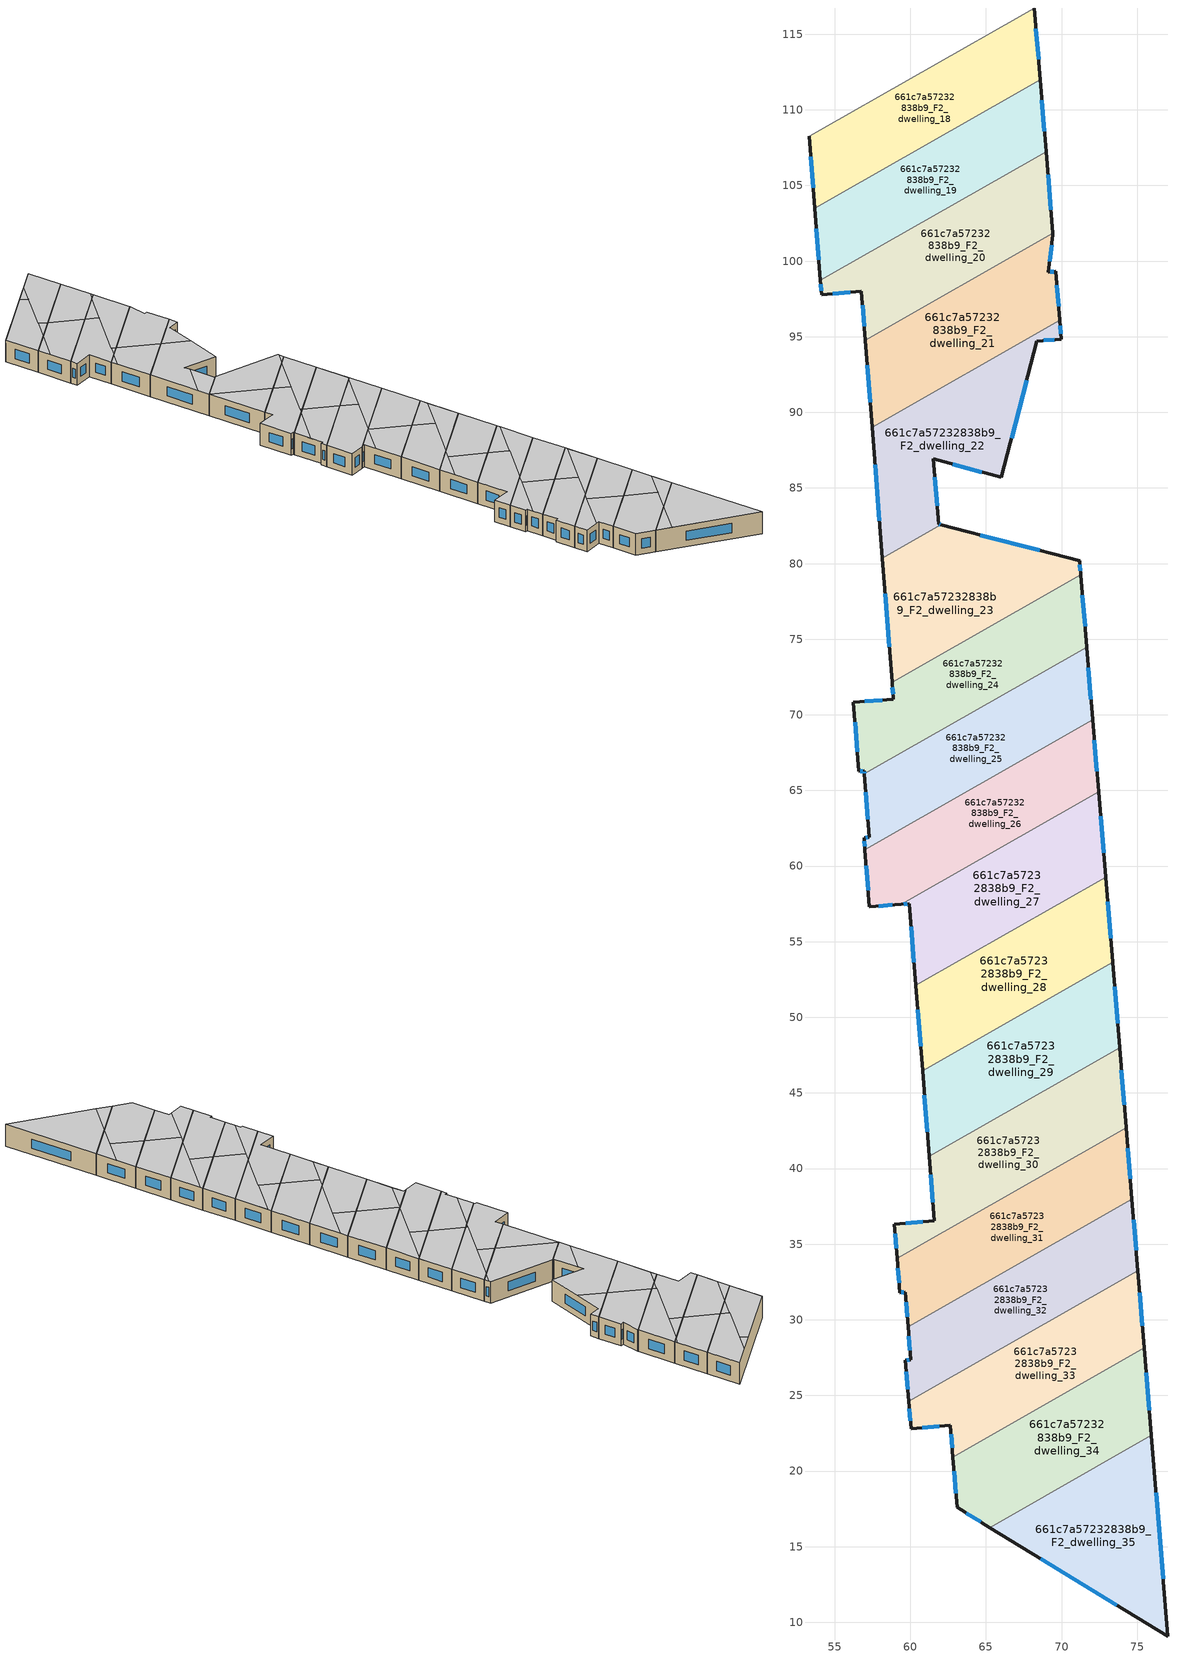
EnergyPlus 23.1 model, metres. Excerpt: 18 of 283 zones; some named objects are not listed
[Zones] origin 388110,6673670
661c7a57232838b9_F2_dwelling_18
 floor to 661c7a57232838b9_F1_dwelling_18 (EU_floor_Construction): 68.2,116.74 68.59,111.98 53.68,103.49 53.31,108.25 z6
 wall outside (EU_wall_Construction): 68.59,111.98 68.2,116.74 / 53.31,108.25 53.68,103.49 z6:9
 wall to 661c7a57232838b9_F2_dwelling_17 (EU_wall_Construction): 68.2,116.74 53.31,108.25 z6:9
 wall to 661c7a57232838b9_F2_dwelling_19 (EU_wall_Construction): 53.68,103.49 68.59,111.98 z6:9
 window (EU_Window_Construction): 68.48,113.34 68.31,115.38 / 53.42,106.89 53.58,104.85 z6.86:8.14
 ceiling to 661c7a57232838b9_F3_dwelling_18 (EU_floor_Construction): 68.59,111.98 68.2,116.74 65.21,115.03 59.1,107.88 60.02,107.1 z9
 ceiling to 661c7a57232838b9_F3_dwelling_17 (EU_floor_Construction): 56.92,105.33 63.2,112.68 62.35,113.4 53.31,108.25 53.68,103.49 z9
 ceiling to 661c7a57232838b9_F3_dwelling_16 (EU_floor_Construction): 63.2,112.68 65.21,115.03 62.35,113.4 z9
 ceiling to 661c7a57232838b9_F3_dwelling_19 (EU_floor_Construction): 60.02,107.1 59.1,107.88 56.92,105.33 z9
661c7a57232838b9_F2_dwelling_19
 floor to 661c7a57232838b9_F1_dwelling_19 (EU_floor_Construction): 68.59,111.98 68.98,107.24 54.06,98.73 53.68,103.49 z6
 wall outside (EU_wall_Construction): 68.98,107.24 68.59,111.98 / 53.68,103.49 54.06,98.73 z6:9
 wall to 661c7a57232838b9_F2_dwelling_20 (EU_wall_Construction): 54.06,98.73 68.98,107.24 z6:9
 window (EU_Window_Construction): 68.87,108.59 68.7,110.63 / 53.79,102.13 53.95,100.09 z6.86:8.14
 ceiling to 661c7a57232838b9_F3_dwelling_18 (EU_floor_Construction): 68.16,106.77 68.94,107.68 68.59,111.98 60.02,107.1 63.51,104.12 z9
 ceiling to 661c7a57232838b9_F3_dwelling_17 (EU_floor_Construction): 53.82,101.71 56.92,105.33 53.68,103.49 z9
 ceiling to 661c7a57232838b9_F3_dwelling_19 (EU_floor_Construction): 63.51,104.12 60.02,107.1 56.92,105.33 53.82,101.71 54.06,98.73 z9
 ceiling to 661c7a57232838b9_F3_dwelling_20 (EU_floor_Construction): 68.98,107.24 68.94,107.68 68.16,106.77 z9
661c7a57232838b9_F2_dwelling_20
 floor to 661c7a57232838b9_F1_dwelling_20 (EU_floor_Construction): 68.98,107.24 69.42,101.84 57.02,94.77 56.77,97.99 54.13,97.79 54.06,98.73 z6
 wall outside (EU_wall_Construction): 54.06,98.73 54.13,97.79 56.77,97.99 57.02,94.77 / 69.42,101.84 68.98,107.24 z6:9
 wall to 661c7a57232838b9_F2_dwelling_21 (EU_wall_Construction): 57.02,94.77 69.42,101.84 z6:9
 window (EU_Window_Construction): 54.89,97.85 56.02,97.93 / 54.08,98.46 54.11,98.06 / 69.29,103.38 69.1,105.69 / 56.84,97.07 56.95,95.69 z6.86:8.14
 ceiling to 661c7a57232838b9_F3_dwelling_20 (EU_floor_Construction): 69.42,101.84 68.98,107.24 68.16,106.77 59.8,96.99 60.25,96.61 z9
 ceiling to 661c7a57232838b9_F3_dwelling_19 (EU_floor_Construction): 58.75,95.76 64.89,102.94 63.51,104.12 54.06,98.73 54.13,97.79 56.77,97.99 57.02,94.77 z9
 ceiling to 661c7a57232838b9_F3_dwelling_21 (EU_floor_Construction): 60.25,96.61 59.8,96.99 58.75,95.76 z9
 ceiling to 661c7a57232838b9_F3_dwelling_18 (EU_floor_Construction): 64.89,102.94 68.16,106.77 63.51,104.12 z9
661c7a57232838b9_F2_dwelling_21
 floor to 661c7a57232838b9_F1_dwelling_21 (EU_floor_Construction): 69.42,101.84 69.43,101.76 69.12,99.28 69.61,99.31 69.89,96.08 57.48,89.01 57.02,94.77 z6
 wall outside (EU_wall_Construction): 69.89,96.08 69.61,99.31 69.12,99.28 69.43,101.76 69.42,101.84 / 57.02,94.77 57.48,89.01 z6:9
 wall to 661c7a57232838b9_F2_dwelling_22 (EU_wall_Construction): 57.48,89.01 69.89,96.08 z6:9
 window (EU_Window_Construction): 69.81,97.01 69.69,98.39 / 57.15,93.13 57.35,90.65 / 69.21,99.99 69.34,101.05 / 69.47,99.3 69.26,99.29 z6.86:8.14
 ceiling to 661c7a57232838b9_F3_dwelling_21 (EU_floor_Construction): 64.48,93 60.25,96.61 58.75,95.76 57.1,93.82 57.48,89.01 z9
 ceiling to 661c7a57232838b9_F3_dwelling_20 (EU_floor_Construction): 69.89,96.08 69.61,99.31 69.12,99.28 69.43,101.76 69.42,101.84 60.25,96.61 64.48,93 z9
 ceiling to 661c7a57232838b9_F3_dwelling_19 (EU_floor_Construction): 57.1,93.82 58.75,95.76 57.02,94.77 z9
661c7a57232838b9_F2_dwelling_22
 floor to 661c7a57232838b9_F1_dwelling_22 (EU_floor_Construction): 69.89,96.08 69.99,94.85 68.35,94.71 66.03,85.7 61.51,86.93 61.87,82.6 62.02,82.56 58.15,80.36 57.48,89.01 z6
 wall outside (EU_wall_Construction): 62.02,82.56 61.87,82.6 61.51,86.93 66.03,85.7 68.35,94.71 69.99,94.85 69.89,96.08 / 57.48,89.01 58.15,80.36 z6:9
 wall to 661c7a57232838b9_F2_dwelling_23 (EU_wall_Construction): 58.15,80.36 62.02,82.56 z6:9
 window (EU_Window_Construction): 62.8,86.58 64.74,86.05 / 61.77,83.84 61.62,85.69 / 61.97,82.57 61.91,82.59 / 57.67,86.54 57.96,82.83 / 69.96,95.2 69.92,95.73 / 68.82,94.75 69.52,94.81 / 66.69,88.27 67.69,92.14 z6.86:8.14
 ceiling to 661c7a57232838b9_F3_dwelling_22 (EU_floor_Construction): 62.02,82.56 61.87,82.6 61.58,86.12 58.03,81.96 58.15,80.39 58.18,80.37 z9
 ceiling to 661c7a57232838b9_F3_dwelling_21 (EU_floor_Construction): 66.03,85.7 67.29,90.59 64.48,93 57.48,89.01 58.03,81.96 61.58,86.12 61.51,86.93 z9
 ceiling to 661c7a57232838b9_F3_dwelling_20 (EU_floor_Construction): 67.29,90.59 68.35,94.71 69.99,94.85 69.89,96.08 64.48,93 z9
661c7a57232838b9_F2_dwelling_23
 floor to 661c7a57232838b9_F1_dwelling_23 (EU_floor_Construction): 71.19,80.2 71.27,79.28 58.79,72.16 58.15,80.36 62.02,82.56 z6
 wall outside (EU_wall_Construction): 58.15,80.36 58.79,72.16 / 71.27,79.28 71.19,80.2 62.02,82.56 z6:9
 wall to 661c7a57232838b9_F2_dwelling_24 (EU_wall_Construction): 58.79,72.16 71.27,79.28 z6:9
 window (EU_Window_Construction): 58.34,78.02 58.61,74.51 / 68.57,80.88 64.64,81.89 / 71.25,79.54 71.22,79.94 z6.86:8.14
 ceiling to 661c7a57232838b9_F3_dwelling_23 (EU_floor_Construction): 64.19,75.24 58.18,80.37 58.15,80.36 58.79,72.16 z9
 ceiling to 661c7a57232838b9_F3_dwelling_22 (EU_floor_Construction): 69.93,78.51 71.21,80.01 71.19,80.2 62.02,82.56 58.18,80.37 64.19,75.24 z9
 ceiling to 661c7a57232838b9_F3_dwelling_24 (EU_floor_Construction): 71.27,79.28 71.21,80.01 69.93,78.51 z9
661c7a57232838b9_F2_dwelling_24
 floor to 661c7a57232838b9_F1_dwelling_24 (EU_floor_Construction): 71.27,79.28 71.66,74.47 56.96,66.09 56.95,66.29 56.6,66.26 56.24,70.83 58.88,71.03 58.79,72.16 z6
 wall outside (EU_wall_Construction): 71.66,74.47 71.27,79.28 / 58.79,72.16 58.88,71.03 56.24,70.83 56.6,66.26 56.95,66.29 56.96,66.09 z6:9
 wall to 661c7a57232838b9_F2_dwelling_25 (EU_wall_Construction): 56.96,66.09 71.66,74.47 z6:9
 window (EU_Window_Construction): 71.55,75.85 71.38,77.9 / 56.95,66.23 56.96,66.15 / 56.7,66.27 56.85,66.28 / 56.34,69.52 56.5,67.57 / 58.13,70.97 57,70.89 / 58.82,71.84 58.86,71.36 z6.86:8.14
 ceiling to 661c7a57232838b9_F3_dwelling_24 (EU_floor_Construction): 71.66,74.47 71.27,79.28 69.93,78.51 62.05,69.3 62.27,69.12 z9
 ceiling to 661c7a57232838b9_F3_dwelling_23 (EU_floor_Construction): 61.55,68.71 65.89,73.78 64.19,75.24 58.79,72.16 58.88,71.03 56.24,70.83 56.6,66.26 56.95,66.29 56.96,66.09 z9
 ceiling to 661c7a57232838b9_F3_dwelling_25 (EU_floor_Construction): 62.27,69.12 62.06,69.3 61.55,68.71 z9
 ceiling to 661c7a57232838b9_F3_dwelling_22 (EU_floor_Construction): 65.89,73.78 69.93,78.51 64.19,75.24 z9
661c7a57232838b9_F2_dwelling_25
 floor to 661c7a57232838b9_F1_dwelling_25 (EU_floor_Construction): 71.66,74.47 72.06,69.68 57,61.09 56.94,61.87 57.29,61.9 56.96,66.09 z6
 wall outside (EU_wall_Construction): 56.96,66.09 57.29,61.9 56.94,61.87 57,61.09 / 72.06,69.68 71.66,74.47 z6:9
 wall to 661c7a57232838b9_F2_dwelling_26 (EU_wall_Construction): 57,61.09 72.06,69.68 z6:9
 window (EU_Window_Construction): 57.19,61.89 57.04,61.88 / 57.06,64.89 57.2,63.1 / 71.95,71.05 71.78,73.1 / 56.96,61.65 56.99,61.32 z6.86:8.14
 ceiling to 661c7a57232838b9_F3_dwelling_25 (EU_floor_Construction): 65.79,66.1 62.27,69.12 61.55,68.71 57.16,63.57 57.29,61.9 56.94,61.87 57,61.09 z9
 ceiling to 661c7a57232838b9_F3_dwelling_24 (EU_floor_Construction): 71.83,69.55 72.05,69.8 71.66,74.47 62.27,69.12 65.79,66.1 z9
 ceiling to 661c7a57232838b9_F3_dwelling_23 (EU_floor_Construction): 57.16,63.57 61.55,68.71 56.96,66.09 z9
 ceiling to 661c7a57232838b9_F3_dwelling_26 (EU_floor_Construction): 72.06,69.68 72.05,69.8 71.83,69.55 z9
661c7a57232838b9_F2_dwelling_26
 floor to 661c7a57232838b9_F1_dwelling_26 (EU_floor_Construction): 72.06,69.68 72.45,64.91 59.41,57.47 57.3,57.31 57,61.09 z6
 wall outside (EU_wall_Construction): 57,61.09 57.3,57.31 59.41,57.47 / 72.45,64.91 72.06,69.68 z6:9
 wall to 661c7a57232838b9_F2_dwelling_27 (EU_wall_Construction): 59.41,57.47 72.45,64.91 z6:9
 window (EU_Window_Construction): 57.09,60.01 57.22,58.39 / 72.34,66.27 72.17,68.31 / 57.9,57.36 58.81,57.43 z6.86:8.14
 ceiling to 661c7a57232838b9_F3_dwelling_26 (EU_floor_Construction): 72.45,64.91 72.06,69.68 71.83,69.55 63.52,59.82 z9
 ceiling to 661c7a57232838b9_F3_dwelling_25 (EU_floor_Construction): 63.52,59.82 67.58,64.58 65.79,66.1 57,61.09 57.3,57.31 59.41,57.48 z9
 ceiling to 661c7a57232838b9_F3_dwelling_24 (EU_floor_Construction): 67.58,64.58 71.83,69.55 65.79,66.1 z9
661c7a57232838b9_F2_dwelling_27
 floor to 661c7a57232838b9_F1_dwelling_27 (EU_floor_Construction): 72.45,64.91 72.91,59.27 60.36,52.12 59.94,57.52 59.41,57.47 z6
 wall outside (EU_wall_Construction): 59.41,57.47 59.94,57.52 60.36,52.12 / 72.91,59.27 72.45,64.91 z6:9
 wall to 661c7a57232838b9_F2_dwelling_28 (EU_wall_Construction): 60.36,52.12 72.91,59.27 z6:9
 window (EU_Window_Construction): 59.56,57.49 59.79,57.5 / 72.78,60.88 72.58,63.3 / 60.06,55.97 60.24,53.66 z6.86:8.14
 ceiling to 661c7a57232838b9_F3_dwelling_26 (EU_floor_Construction): 72.91,59.27 72.45,64.91 63.52,59.82 63.39,59.66 67.48,56.17 z9
 ceiling to 661c7a57232838b9_F3_dwelling_27 (EU_floor_Construction): 67.48,56.17 63.39,59.66 60.08,55.79 60.36,52.12 z9
 ceiling to 661c7a57232838b9_F3_dwelling_25 (EU_floor_Construction): 60.08,55.79 63.52,59.82 59.41,57.48 59.94,57.52 z9
661c7a57232838b9_F2_dwelling_28
 floor to 661c7a57232838b9_F1_dwelling_28 (EU_floor_Construction): 72.91,59.27 73.37,53.63 60.81,46.47 60.36,52.12 z6
 wall outside (EU_wall_Construction): 73.37,53.63 72.91,59.27 / 60.36,52.12 60.81,46.47 z6:9
 wall to 661c7a57232838b9_F2_dwelling_29 (EU_wall_Construction): 60.81,46.47 73.37,53.63 z6:9
 window (EU_Window_Construction): 73.24,55.24 73.04,57.66 / 60.49,50.5 60.68,48.08 z6.86:8.14
 ceiling to 661c7a57232838b9_F3_dwelling_27 (EU_floor_Construction): 65.03,48.87 69.67,54.3 67.48,56.17 60.36,52.12 60.81,46.47 z9
 ceiling to 661c7a57232838b9_F3_dwelling_26 (EU_floor_Construction): 69.67,54.3 73,58.2 72.91,59.27 67.48,56.17 z9
 ceiling to 661c7a57232838b9_F3_dwelling_28 (EU_floor_Construction): 73.37,53.63 73,58.2 65.03,48.87 z9
661c7a57232838b9_F2_dwelling_29
 floor to 661c7a57232838b9_F1_dwelling_29 (EU_floor_Construction): 73.37,53.63 73.84,48 61.25,40.83 60.81,46.47 z6
 wall outside (EU_wall_Construction): 73.84,48 73.37,53.63 / 60.81,46.47 61.25,40.83 z6:9
 wall to 661c7a57232838b9_F2_dwelling_30 (EU_wall_Construction): 61.25,40.83 73.84,48 z6:9
 window (EU_Window_Construction): 73.7,49.61 73.51,52.02 / 60.93,44.85 61.12,42.44 z6.86:8.14
 ceiling to 661c7a57232838b9_F3_dwelling_28 (EU_floor_Construction): 73.84,48 73.37,53.63 65.03,48.87 64.04,47.72 67.76,44.54 z9
 ceiling to 661c7a57232838b9_F3_dwelling_29 (EU_floor_Construction): 67.76,44.54 64.04,47.72 60.99,44.14 61.25,40.83 z9
 ceiling adiabatic (EU_roof_Construction): 60.99,44.14 65.03,48.87 60.81,46.47 z9
661c7a57232838b9_F2_dwelling_30
 floor to 661c7a57232838b9_F1_dwelling_30 (EU_floor_Construction): 73.84,48 74.27,42.71 59.13,34.08 58.94,36.32 61.58,36.54 61.25,40.83 z6
 wall outside (EU_wall_Construction): 61.25,40.83 61.58,36.54 58.94,36.32 59.13,34.08 / 74.27,42.71 73.84,48 z6:9
 wall to 661c7a57232838b9_F2_dwelling_31 (EU_wall_Construction): 59.13,34.08 74.27,42.71 z6:9
 window (EU_Window_Construction): 60.83,36.47 59.7,36.38 / 61.34,39.6 61.49,37.76 / 74.15,44.22 73.96,46.49 / 59,35.68 59.08,34.72 z6.86:8.14
 ceiling to 661c7a57232838b9_F3_dwelling_29 (EU_floor_Construction): 65.52,37.72 69.83,42.77 67.76,44.54 61.25,40.83 61.58,36.54 58.94,36.32 59.13,34.08 z9
 ceiling to 661c7a57232838b9_F3_dwelling_30 (EU_floor_Construction): 74.27,42.71 73.88,47.5 65.52,37.72 z9
 ceiling to 661c7a57232838b9_F3_dwelling_28 (EU_floor_Construction): 69.83,42.77 73.88,47.5 73.84,48 67.76,44.54 z9
661c7a57232838b9_F2_dwelling_31
 floor to 661c7a57232838b9_F1_dwelling_31 (EU_floor_Construction): 74.27,42.71 74.66,37.98 59.85,29.54 59.66,31.83 59.32,31.8 59.13,34.08 z6
 wall outside (EU_wall_Construction): 59.13,34.08 59.32,31.8 59.66,31.83 59.85,29.54 / 74.66,37.98 74.27,42.71 z6:9
 wall to 661c7a57232838b9_F2_dwelling_32 (EU_wall_Construction): 59.85,29.54 74.66,37.98 z6:9
 window (EU_Window_Construction): 59.41,31.81 59.56,31.82 / 59.18,33.43 59.26,32.45 / 74.55,39.33 74.38,41.36 / 59.72,31.17 59.8,30.19 z6.86:8.14
 ceiling to 661c7a57232838b9_F3_dwelling_31 (EU_floor_Construction): 67.61,33.96 64.54,36.58 59.74,30.95 59.85,29.54 z9
 ceiling to 661c7a57232838b9_F3_dwelling_30 (EU_floor_Construction): 74.66,37.98 74.27,42.71 65.52,37.72 64.54,36.58 67.61,33.96 z9
 ceiling to 661c7a57232838b9_F3_dwelling_29 (EU_floor_Construction): 59.74,30.95 65.52,37.72 59.13,34.08 59.32,31.8 59.66,31.83 z9
661c7a57232838b9_F2_dwelling_32
 floor to 661c7a57232838b9_F1_dwelling_32 (EU_floor_Construction): 74.66,37.98 75.04,33.26 59.9,24.63 59.68,27.33 60.03,27.36 59.85,29.54 z6
 wall outside (EU_wall_Construction): 59.85,29.54 60.03,27.36 59.68,27.33 59.9,24.63 / 75.04,33.26 74.66,37.98 z6:9
 wall to 661c7a57232838b9_F2_dwelling_33 (EU_wall_Construction): 59.9,24.63 75.04,33.26 z6:9
 window (EU_Window_Construction): 59.93,27.35 59.78,27.34 / 59.9,28.92 59.98,27.98 / 74.93,34.61 74.77,36.63 / 59.74,26.56 59.84,25.4 z6.86:8.14
 ceiling to 661c7a57232838b9_F3_dwelling_31 (EU_floor_Construction): 66.99,28.67 69.86,32.03 67.61,33.96 59.85,29.54 60.03,27.36 59.68,27.33 59.9,24.63 z9
 ceiling to 661c7a57232838b9_F3_dwelling_30 (EU_floor_Construction): 69.86,32.03 74.68,37.67 74.66,37.98 67.61,33.96 z9
 ceiling to 661c7a57232838b9_F3_dwelling_32 (EU_floor_Construction): 75.04,33.26 74.68,37.67 66.99,28.67 z9
661c7a57232838b9_F2_dwelling_33
 floor to 661c7a57232838b9_F1_dwelling_33 (EU_floor_Construction): 75.04,33.26 75.47,28.14 62.81,20.93 62.64,23.02 60.05,22.81 59.9,24.63 z6
 wall outside (EU_wall_Construction): 59.9,24.63 60.05,22.81 62.64,23.02 62.81,20.93 / 75.47,28.14 75.04,33.26 z6:9
 wall to 661c7a57232838b9_F2_dwelling_34 (EU_wall_Construction): 62.81,20.93 75.47,28.14 z6:9
 window (EU_Window_Construction): 60.79,22.87 61.9,22.96 / 59.95,24.11 60.01,23.33 / 75.35,29.6 75.16,31.8 / 62.69,22.42 62.77,21.53 z6.86:8.14
 ceiling to 661c7a57232838b9_F3_dwelling_33 (EU_floor_Construction): 69.68,24.84 66.23,27.78 62.13,22.98 62.64,23.02 62.81,20.93 z9
 ceiling to 661c7a57232838b9_F3_dwelling_32 (EU_floor_Construction): 75.46,28.14 75.04,33.26 66.99,28.67 66.23,27.78 69.68,24.84 z9
 ceiling to 661c7a57232838b9_F3_dwelling_31 (EU_floor_Construction): 62.13,22.98 66.99,28.67 59.9,24.63 60.05,22.81 z9
661c7a57232838b9_F2_dwelling_34
 floor to 661c7a57232838b9_F1_dwelling_34 (EU_floor_Construction): 75.47,28.14 75.94,22.36 65.26,16.27 63.09,17.59 62.81,20.93 z6
 wall outside (EU_wall_Construction): 62.81,20.93 63.09,17.59 65.26,16.27 / 75.94,22.36 75.47,28.14 z6:9
 wall to 661c7a57232838b9_F2_dwelling_35 (EU_wall_Construction): 65.26,16.27 75.94,22.36 z6:9
 window (EU_Window_Construction): 62.89,19.98 63.01,18.55 / 75.8,24.01 75.6,26.49 / 63.71,17.21 64.64,16.65 z6.86:8.14
 ceiling to 661c7a57232838b9_F3_dwelling_34 (EU_floor_Construction): 75.94,22.36 75.7,25.24 70.67,19.35 z9
 ceiling to 661c7a57232838b9_F3_dwelling_33 (EU_floor_Construction): 70.67,19.35 72.96,22.03 69.68,24.84 62.81,20.93 63.09,17.59 65.26,16.27 z9
 ceiling to 661c7a57232838b9_F3_dwelling_32 (EU_floor_Construction): 72.96,22.03 75.7,25.24 75.46,28.14 69.68,24.84 z9
661c7a57232838b9_F2_dwelling_35
 floor to 661c7a57232838b9_F1_dwelling_35 (EU_floor_Construction): 75.94,22.36 77.03,9.09 65.26,16.27 z6
 wall outside (EU_wall_Construction): 65.26,16.27 77.03,9.09 75.94,22.36 z6:9
 window (EU_Window_Construction): 76.72,12.88 76.25,18.57 / 68.62,14.22 73.67,11.14 z6.86:8.14
 ceiling to 661c7a57232838b9_F3_dwelling_34 (EU_floor_Construction): 77.03,9.09 75.94,22.36 70.67,19.35 67.09,15.16 z9
 ceiling to 661c7a57232838b9_F3_dwelling_33 (EU_floor_Construction): 67.09,15.16 70.67,19.35 65.26,16.27 z9
[Building]
EU S2 Campaign: North Axis=0; Terrain=City; Solar Distribution=FullExterior
[Site:Location]
Helsinki-Vantaa.AP: Latitude=60.317; Longitude=24.963; Time Zone=2; Elevation=54.6
[SizingPeriod:WeatherFileDays]
AnnualSizingPeriod: Begin Month=1; Begin Day of Month=1; End Month=12; End Day of Month=31; Day of Week for Start Day=Monday; Use Weather File Daylight Saving Period=No; Use Weather File Rain and Snow Indicators=No
[MATERIAL]
EU_InternalMass_Material: Roughness=MediumRough; Thickness=0.1; Conductivity=1; Density=1800; Specific Heat=900; Thermal Absorptance=0.9; Solar Absorptance=0.7; Visible Absorptance=0.7
[MATERIAL:NOMASS] Roughness=MediumRough; Thermal Absorptance=0.9; Solar Absorptance=0.7; Visible Absorptance=0.7
Name | Thermal Resistance
EU_wall_NoMass | 5.91765
EU_roof_NoMass | 11.1778
EU_floor_NoMass | 6.2875
[WINDOWMATERIAL:SIMPLEGLAZINGSYSTEM]
EU_Window_SimpleGlazing: UFactor=0.994035; Solar Heat Gain Coefficient=0.7; Visible Transmittance=0.7
[CONSTRUCTION]
EU_wall_Construction: EU_wall_NoMass
EU_roof_Construction: EU_roof_NoMass
EU_floor_Construction: EU_floor_NoMass
EU_Window_Construction: EU_Window_SimpleGlazing
EU_InternalMass_Construction: EU_InternalMass_Material
[ZONE] Type=1; Multiplier=1; Ceiling Height=autocalculate; Floor Area=autocalculate; Part of Total Floor Area=Yes
Name | Volume
661c7a57232838b9_F2_dwelling_18 | 222.278
661c7a57232838b9_F2_dwelling_19; 661c7a57232838b9_F2_dwelling_28 | 222.305
661c7a57232838b9_F2_dwelling_20 | 222.307
661c7a57232838b9_F2_dwelling_21; 661c7a57232838b9_F2_dwelling_30 | 222.337
661c7a57232838b9_F2_dwelling_22 | 222.291
661c7a57232838b9_F2_dwelling_23 | 222.248
661c7a57232838b9_F2_dwelling_24; 661c7a57232838b9_F2_dwelling_25 | 222.342
661c7a57232838b9_F2_dwelling_26 | 222.275
661c7a57232838b9_F2_dwelling_27 | 222.311
661c7a57232838b9_F2_dwelling_29 | 222.316
661c7a57232838b9_F2_dwelling_31 | 222.287
661c7a57232838b9_F2_dwelling_32; 661c7a57232838b9_F2_dwelling_35 | 222.3
661c7a57232838b9_F2_dwelling_33 | 222.32
661c7a57232838b9_F2_dwelling_34 | 222.297
[INTERNALMASS] Construction=EU_InternalMass_Construction
Name | Zone or ZoneList | Surface Area
661c7a57232838b9_F2_dwelling_18_EU_InternalMass | 661c7a57232838b9_F2_dwelling_18 | 74.0928
661c7a57232838b9_F2_dwelling_19_EU_InternalMass | 661c7a57232838b9_F2_dwelling_19 | 74.1017
661c7a57232838b9_F2_dwelling_20_EU_InternalMass | 661c7a57232838b9_F2_dwelling_20 | 74.1025
661c7a57232838b9_F2_dwelling_21_EU_InternalMass | 661c7a57232838b9_F2_dwelling_21 | 74.1125
661c7a57232838b9_F2_dwelling_22_EU_InternalMass | 661c7a57232838b9_F2_dwelling_22 | 74.0968
661c7a57232838b9_F2_dwelling_23_EU_InternalMass | 661c7a57232838b9_F2_dwelling_23 | 74.083
661c7a57232838b9_F2_dwelling_24_EU_InternalMass | 661c7a57232838b9_F2_dwelling_24 | 74.1141
661c7a57232838b9_F2_dwelling_25_EU_InternalMass | 661c7a57232838b9_F2_dwelling_25 | 74.1141
661c7a57232838b9_F2_dwelling_26_EU_InternalMass | 661c7a57232838b9_F2_dwelling_26 | 74.0915
661c7a57232838b9_F2_dwelling_27_EU_InternalMass | 661c7a57232838b9_F2_dwelling_27 | 74.1036
661c7a57232838b9_F2_dwelling_28_EU_InternalMass | 661c7a57232838b9_F2_dwelling_28 | 74.1014
661c7a57232838b9_F2_dwelling_29_EU_InternalMass | 661c7a57232838b9_F2_dwelling_29 | 74.1054
661c7a57232838b9_F2_dwelling_30_EU_InternalMass | 661c7a57232838b9_F2_dwelling_30 | 74.1122
661c7a57232838b9_F2_dwelling_31_EU_InternalMass | 661c7a57232838b9_F2_dwelling_31 | 74.0955
661c7a57232838b9_F2_dwelling_32_EU_InternalMass | 661c7a57232838b9_F2_dwelling_32 | 74.0997
661c7a57232838b9_F2_dwelling_33_EU_InternalMass | 661c7a57232838b9_F2_dwelling_33 | 74.1068
661c7a57232838b9_F2_dwelling_34_EU_InternalMass | 661c7a57232838b9_F2_dwelling_34 | 74.0993
661c7a57232838b9_F2_dwelling_35_EU_InternalMass | 661c7a57232838b9_F2_dwelling_35 | 74.0998
[OTHEREQUIPMENT] Fuel Type=Electricity; Design Level Calculation Method=Watts/Area; Power per Zone Floor Area=1; Fraction Latent=0; Fraction Radiant=0; Fraction Lost=0; Carbon Dioxide Generation Rate=0; EndUse Subcategory=EU_Step8_InternalGains
Name | Zone or ZoneList or Space or SpaceList | Schedule
EU_Step8_InternalGain_661c7a57232838b9_F2_dwelling_18_f000 | 661c7a57232838b9_F2_dwelling_18 | EU_Step8_GainSchedule_661c7a57232838b9_F2_dwelling_18_f000
EU_Step8_InternalGain_661c7a57232838b9_F2_dwelling_19_f000 | 661c7a57232838b9_F2_dwelling_19 | EU_Step8_GainSchedule_661c7a57232838b9_F2_dwelling_19_f000
EU_Step8_InternalGain_661c7a57232838b9_F2_dwelling_20_f000 | 661c7a57232838b9_F2_dwelling_20 | EU_Step8_GainSchedule_661c7a57232838b9_F2_dwelling_20_f000
EU_Step8_InternalGain_661c7a57232838b9_F2_dwelling_21_f000 | 661c7a57232838b9_F2_dwelling_21 | EU_Step8_GainSchedule_661c7a57232838b9_F2_dwelling_21_f000
EU_Step8_InternalGain_661c7a57232838b9_F2_dwelling_22_f000 | 661c7a57232838b9_F2_dwelling_22 | EU_Step8_GainSchedule_661c7a57232838b9_F2_dwelling_22_f000
EU_Step8_InternalGain_661c7a57232838b9_F2_dwelling_23_f000 | 661c7a57232838b9_F2_dwelling_23 | EU_Step8_GainSchedule_661c7a57232838b9_F2_dwelling_23_f000
EU_Step8_InternalGain_661c7a57232838b9_F2_dwelling_24_f000 | 661c7a57232838b9_F2_dwelling_24 | EU_Step8_GainSchedule_661c7a57232838b9_F2_dwelling_24_f000
EU_Step8_InternalGain_661c7a57232838b9_F2_dwelling_25_f000 | 661c7a57232838b9_F2_dwelling_25 | EU_Step8_GainSchedule_661c7a57232838b9_F2_dwelling_25_f000
EU_Step8_InternalGain_661c7a57232838b9_F2_dwelling_26_f000 | 661c7a57232838b9_F2_dwelling_26 | EU_Step8_GainSchedule_661c7a57232838b9_F2_dwelling_26_f000
EU_Step8_InternalGain_661c7a57232838b9_F2_dwelling_27_f000 | 661c7a57232838b9_F2_dwelling_27 | EU_Step8_GainSchedule_661c7a57232838b9_F2_dwelling_27_f000
EU_Step8_InternalGain_661c7a57232838b9_F2_dwelling_28_f000 | 661c7a57232838b9_F2_dwelling_28 | EU_Step8_GainSchedule_661c7a57232838b9_F2_dwelling_28_f000
EU_Step8_InternalGain_661c7a57232838b9_F2_dwelling_29_f000 | 661c7a57232838b9_F2_dwelling_29 | EU_Step8_GainSchedule_661c7a57232838b9_F2_dwelling_29_f000
EU_Step8_InternalGain_661c7a57232838b9_F2_dwelling_30_f000 | 661c7a57232838b9_F2_dwelling_30 | EU_Step8_GainSchedule_661c7a57232838b9_F2_dwelling_30_f000
EU_Step8_InternalGain_661c7a57232838b9_F2_dwelling_31_f000 | 661c7a57232838b9_F2_dwelling_31 | EU_Step8_GainSchedule_661c7a57232838b9_F2_dwelling_31_f000
EU_Step8_InternalGain_661c7a57232838b9_F2_dwelling_32_f000 | 661c7a57232838b9_F2_dwelling_32 | EU_Step8_GainSchedule_661c7a57232838b9_F2_dwelling_32_f000
EU_Step8_InternalGain_661c7a57232838b9_F2_dwelling_33_f000 | 661c7a57232838b9_F2_dwelling_33 | EU_Step8_GainSchedule_661c7a57232838b9_F2_dwelling_33_f000
EU_Step8_InternalGain_661c7a57232838b9_F2_dwelling_34_f000 | 661c7a57232838b9_F2_dwelling_34 | EU_Step8_GainSchedule_661c7a57232838b9_F2_dwelling_34_f000
EU_Step8_InternalGain_661c7a57232838b9_F2_dwelling_35_f000 | 661c7a57232838b9_F2_dwelling_35 | EU_Step8_GainSchedule_661c7a57232838b9_F2_dwelling_35_f000
[ZONEVENTILATION:DESIGNFLOWRATE] Schedule=EU_AlwaysOn; Design Flow Rate Calculation Method=AirChanges/Hour; Air Changes per Hour=0.596421; Ventilation Type=Natural; Fan Pressure Rise=0; Fan Total Efficiency=1; Constant Term Coefficient=1; Temperature Term Coefficient=0; Velocity Term Coefficient=0; Velocity Squared Term Coefficient=0; Minimum Indoor Temperature=-100; Maximum Indoor Temperature=100; Delta Temperature=-100; Minimum Outdoor Temperature=-100; Maximum Outdoor Temperature=100; Maximum Wind Speed=40
Name | Zone or ZoneList or Space or SpaceList
EU_ConstantAir_661c7a57232838b9_F2_dwelling_18 | 661c7a57232838b9_F2_dwelling_18
EU_ConstantAir_661c7a57232838b9_F2_dwelling_19 | 661c7a57232838b9_F2_dwelling_19
EU_ConstantAir_661c7a57232838b9_F2_dwelling_20 | 661c7a57232838b9_F2_dwelling_20
EU_ConstantAir_661c7a57232838b9_F2_dwelling_21 | 661c7a57232838b9_F2_dwelling_21
EU_ConstantAir_661c7a57232838b9_F2_dwelling_22 | 661c7a57232838b9_F2_dwelling_22
EU_ConstantAir_661c7a57232838b9_F2_dwelling_23 | 661c7a57232838b9_F2_dwelling_23
EU_ConstantAir_661c7a57232838b9_F2_dwelling_24 | 661c7a57232838b9_F2_dwelling_24
EU_ConstantAir_661c7a57232838b9_F2_dwelling_25 | 661c7a57232838b9_F2_dwelling_25
EU_ConstantAir_661c7a57232838b9_F2_dwelling_26 | 661c7a57232838b9_F2_dwelling_26
EU_ConstantAir_661c7a57232838b9_F2_dwelling_27 | 661c7a57232838b9_F2_dwelling_27
EU_ConstantAir_661c7a57232838b9_F2_dwelling_28 | 661c7a57232838b9_F2_dwelling_28
EU_ConstantAir_661c7a57232838b9_F2_dwelling_29 | 661c7a57232838b9_F2_dwelling_29
EU_ConstantAir_661c7a57232838b9_F2_dwelling_30 | 661c7a57232838b9_F2_dwelling_30
EU_ConstantAir_661c7a57232838b9_F2_dwelling_31 | 661c7a57232838b9_F2_dwelling_31
EU_ConstantAir_661c7a57232838b9_F2_dwelling_32 | 661c7a57232838b9_F2_dwelling_32
EU_ConstantAir_661c7a57232838b9_F2_dwelling_33 | 661c7a57232838b9_F2_dwelling_33
EU_ConstantAir_661c7a57232838b9_F2_dwelling_34 | 661c7a57232838b9_F2_dwelling_34
EU_ConstantAir_661c7a57232838b9_F2_dwelling_35 | 661c7a57232838b9_F2_dwelling_35
[HVACTEMPLATE:ZONE:IDEALLOADSAIRSYSTEM] System Availability Schedule=EU_AlwaysOn; Maximum Heating Supply Air Temperature=50; Minimum Cooling Supply Air Temperature=13; Maximum Heating Supply Air Humidity Ratio=0.0156; Minimum Cooling Supply Air Humidity Ratio=0.0077; Heating Limit=NoLimit; Cooling Limit=NoLimit; Heating Availability Schedule=EU_AlwaysOn; Cooling Availability Schedule=EU_CoolingOff; Dehumidification Control Type=ConstantSensibleHeatRatio; Cooling Sensible Heat Ratio=0.7; Dehumidification Setpoint=60; Humidification Control Type=None; Humidification Setpoint=30; Outdoor Air Method=None; Outdoor Air Flow Rate per Person=0.00944; Outdoor Air Flow Rate per Zone Floor Area=0; Outdoor Air Flow Rate per Zone=0; Demand Controlled Ventilation Type=None; Outdoor Air Economizer Type=NoEconomizer; Heat Recovery Type=None; Sensible Heat Recovery Effectiveness=0.7; Latent Heat Recovery Effectiveness=0.65
Name | Template Thermostat
661c7a57232838b9_F2_dwelling_18 | EU_HeatOnly_661c7a57232838b9_F2_dwelling_18
661c7a57232838b9_F2_dwelling_19 | EU_HeatOnly_661c7a57232838b9_F2_dwelling_19
661c7a57232838b9_F2_dwelling_20 | EU_HeatOnly_661c7a57232838b9_F2_dwelling_20
661c7a57232838b9_F2_dwelling_21 | EU_HeatOnly_661c7a57232838b9_F2_dwelling_21
661c7a57232838b9_F2_dwelling_22 | EU_HeatOnly_661c7a57232838b9_F2_dwelling_22
661c7a57232838b9_F2_dwelling_23 | EU_HeatOnly_661c7a57232838b9_F2_dwelling_23
661c7a57232838b9_F2_dwelling_24 | EU_HeatOnly_661c7a57232838b9_F2_dwelling_24
661c7a57232838b9_F2_dwelling_25 | EU_HeatOnly_661c7a57232838b9_F2_dwelling_25
661c7a57232838b9_F2_dwelling_26 | EU_HeatOnly_661c7a57232838b9_F2_dwelling_26
661c7a57232838b9_F2_dwelling_27 | EU_HeatOnly_661c7a57232838b9_F2_dwelling_27
661c7a57232838b9_F2_dwelling_28 | EU_HeatOnly_661c7a57232838b9_F2_dwelling_28
661c7a57232838b9_F2_dwelling_29 | EU_HeatOnly_661c7a57232838b9_F2_dwelling_29
661c7a57232838b9_F2_dwelling_30 | EU_HeatOnly_661c7a57232838b9_F2_dwelling_30
661c7a57232838b9_F2_dwelling_31 | EU_HeatOnly_661c7a57232838b9_F2_dwelling_31
661c7a57232838b9_F2_dwelling_32 | EU_HeatOnly_661c7a57232838b9_F2_dwelling_32
661c7a57232838b9_F2_dwelling_33 | EU_HeatOnly_661c7a57232838b9_F2_dwelling_33
661c7a57232838b9_F2_dwelling_34 | EU_HeatOnly_661c7a57232838b9_F2_dwelling_34
661c7a57232838b9_F2_dwelling_35 | EU_HeatOnly_661c7a57232838b9_F2_dwelling_35
[SIZING:ZONE] Zone Cooling Design Supply Air Temperature Input Method=SupplyAirTemperature; Zone Cooling Design Supply Air Temperature=13; Zone Heating Design Supply Air Temperature Input Method=SupplyAirTemperature; Zone Heating Design Supply Air Temperature=50; Zone Cooling Design Supply Air Humidity Ratio=0.008; Zone Heating Design Supply Air Humidity Ratio=0.008; Cooling Design Air Flow Method=DesignDay; Cooling Design Air Flow Rate=0; Cooling Minimum Air Flow per Zone Floor Area=0.000762; Cooling Minimum Air Flow=0; Cooling Minimum Air Flow Fraction=0.2; Heating Design Air Flow Method=DesignDay; Heating Design Air Flow Rate=0; Heating Maximum Air Flow per Zone Floor Area=0.002032; Heating Maximum Air Flow=0.141576; Heating Maximum Air Flow Fraction=0.3; Account for Dedicated Outdoor Air System=No; Dedicated Outdoor Air System Control Strategy=NeutralSupplyAir; Dedicated Outdoor Air Low Setpoint Temperature for Design=autosize; Dedicated Outdoor Air High Setpoint Temperature for Design=autosize; Zone Load Sizing Method=Sensible Load Only No Latent Load; Zone Latent Cooling Design Supply Air Humidity Ratio Input Method=HumidityRatioDifference; Zone Cooling Design Supply Air Humidity Ratio Difference=0.005; Zone Latent Heating Design Supply Air Humidity Ratio Input Method=HumidityRatioDifference; Zone Humidification Design Supply Air Humidity Ratio Difference=0.005
661c7a57232838b9_F2_dwelling_18; 661c7a57232838b9_F2_dwelling_19; 661c7a57232838b9_F2_dwelling_20; 661c7a57232838b9_F2_dwelling_21; 661c7a57232838b9_F2_dwelling_22; 661c7a57232838b9_F2_dwelling_23; 661c7a57232838b9_F2_dwelling_24; 661c7a57232838b9_F2_dwelling_25; 661c7a57232838b9_F2_dwelling_26; 661c7a57232838b9_F2_dwelling_27; 661c7a57232838b9_F2_dwelling_28; 661c7a57232838b9_F2_dwelling_29; 661c7a57232838b9_F2_dwelling_30; 661c7a57232838b9_F2_dwelling_31; 661c7a57232838b9_F2_dwelling_32; 661c7a57232838b9_F2_dwelling_33; 661c7a57232838b9_F2_dwelling_34; 661c7a57232838b9_F2_dwelling_35
[SCHEDULE:CONSTANT]
Name | Hourly Value
EU_AlwaysOn | 1
EU_CoolingOff | 0
[SCHEDULE:FILE] Column Number=1; Rows to Skip at Top=0; Number of Hours of Data=8760; Column Separator=Comma; Interpolate to Timestep=No; Minutes per Item=60; Adjust Schedule for Daylight Savings=Yes
Name | File
EU_Step8_GainSchedule_661c7a57232838b9_F2_dwelling_18_f000 | ../../schedules/661c7a57232838b9/661c7a57232838b9_F2_dwelling_18_f000_gain.csv
EU_Step8_GainSchedule_661c7a57232838b9_F2_dwelling_19_f000 | ../../schedules/661c7a57232838b9/661c7a57232838b9_F2_dwelling_19_f000_gain.csv
EU_Step8_GainSchedule_661c7a57232838b9_F2_dwelling_20_f000 | ../../schedules/661c7a57232838b9/661c7a57232838b9_F2_dwelling_20_f000_gain.csv
EU_Step8_GainSchedule_661c7a57232838b9_F2_dwelling_21_f000 | ../../schedules/661c7a57232838b9/661c7a57232838b9_F2_dwelling_21_f000_gain.csv
EU_Step8_GainSchedule_661c7a57232838b9_F2_dwelling_22_f000 | ../../schedules/661c7a57232838b9/661c7a57232838b9_F2_dwelling_22_f000_gain.csv
EU_Step8_GainSchedule_661c7a57232838b9_F2_dwelling_23_f000 | ../../schedules/661c7a57232838b9/661c7a57232838b9_F2_dwelling_23_f000_gain.csv
EU_Step8_GainSchedule_661c7a57232838b9_F2_dwelling_24_f000 | ../../schedules/661c7a57232838b9/661c7a57232838b9_F2_dwelling_24_f000_gain.csv
EU_Step8_GainSchedule_661c7a57232838b9_F2_dwelling_25_f000 | ../../schedules/661c7a57232838b9/661c7a57232838b9_F2_dwelling_25_f000_gain.csv
EU_Step8_GainSchedule_661c7a57232838b9_F2_dwelling_26_f000 | ../../schedules/661c7a57232838b9/661c7a57232838b9_F2_dwelling_26_f000_gain.csv
EU_Step8_GainSchedule_661c7a57232838b9_F2_dwelling_27_f000 | ../../schedules/661c7a57232838b9/661c7a57232838b9_F2_dwelling_27_f000_gain.csv
EU_Step8_GainSchedule_661c7a57232838b9_F2_dwelling_28_f000 | ../../schedules/661c7a57232838b9/661c7a57232838b9_F2_dwelling_28_f000_gain.csv
EU_Step8_GainSchedule_661c7a57232838b9_F2_dwelling_29_f000 | ../../schedules/661c7a57232838b9/661c7a57232838b9_F2_dwelling_29_f000_gain.csv
EU_Step8_GainSchedule_661c7a57232838b9_F2_dwelling_30_f000 | ../../schedules/661c7a57232838b9/661c7a57232838b9_F2_dwelling_30_f000_gain.csv
EU_Step8_GainSchedule_661c7a57232838b9_F2_dwelling_31_f000 | ../../schedules/661c7a57232838b9/661c7a57232838b9_F2_dwelling_31_f000_gain.csv
EU_Step8_GainSchedule_661c7a57232838b9_F2_dwelling_32_f000 | ../../schedules/661c7a57232838b9/661c7a57232838b9_F2_dwelling_32_f000_gain.csv
EU_Step8_GainSchedule_661c7a57232838b9_F2_dwelling_33_f000 | ../../schedules/661c7a57232838b9/661c7a57232838b9_F2_dwelling_33_f000_gain.csv
EU_Step8_GainSchedule_661c7a57232838b9_F2_dwelling_34_f000 | ../../schedules/661c7a57232838b9/661c7a57232838b9_F2_dwelling_34_f000_gain.csv
EU_Step8_GainSchedule_661c7a57232838b9_F2_dwelling_35_f000 | ../../schedules/661c7a57232838b9/661c7a57232838b9_F2_dwelling_35_f000_gain.csv
